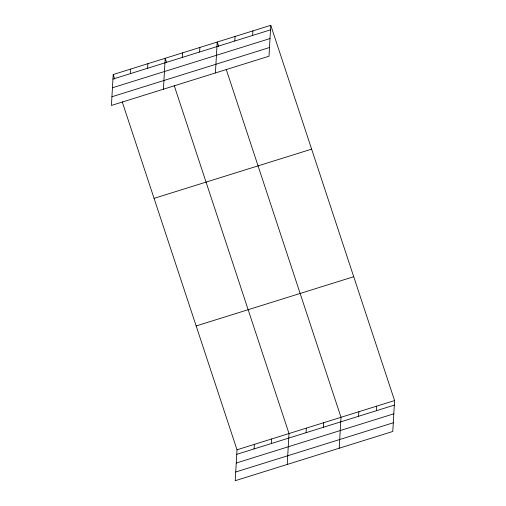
<?xml version="1.0" encoding="UTF-8"?>
<svg xmlns="http://www.w3.org/2000/svg" width="506" height="506" viewBox="0 0 506 506"><rect width="100%" height="100%" fill="white"/><g stroke="black" fill="none" stroke-linecap="round" stroke-linejoin="round"><path stroke-width="0.76" d="M113.211 74.527L111.428 105.444L268.99 56.217L270.773 25.3L113.211 74.527L114.672 78.949M130.282 73.667L130.542 69.107M147.613 68.253L147.872 63.693M163.425 89.195L165.203 58.279L166.664 62.706M182.274 57.425L182.54 52.864M199.604 52.004L199.87 47.45M215.417 72.953L217.2 42.036L218.662 46.457M234.797 41.011L235.056 36.457M252.652 35.433L252.911 30.879M122.212 101.795L237.01 449.783L235.227 480.7L392.789 431.473L394.572 400.556L270.773 25.3M254.082 448.923L254.341 444.369M271.412 443.509L271.678 438.955M287.225 464.457L289.008 433.541L174.203 85.552M306.073 432.681L306.339 428.127M323.41 427.266L323.669 422.712M339.216 448.215L341 417.292L226.201 69.309M358.596 416.274L358.855 411.713M376.451 410.695L376.717 406.135M112.946 79.081L270.508 29.854M112.446 87.778L270.008 38.557M111.927 96.741L269.489 47.52M154.064 198.358L311.626 149.137M196.157 325.946L353.719 276.725M237.01 449.783L394.572 400.556M236.751 454.337L394.307 405.116M236.245 463.041L393.807 413.813M235.733 472.003L393.288 422.776"/></g></svg>
